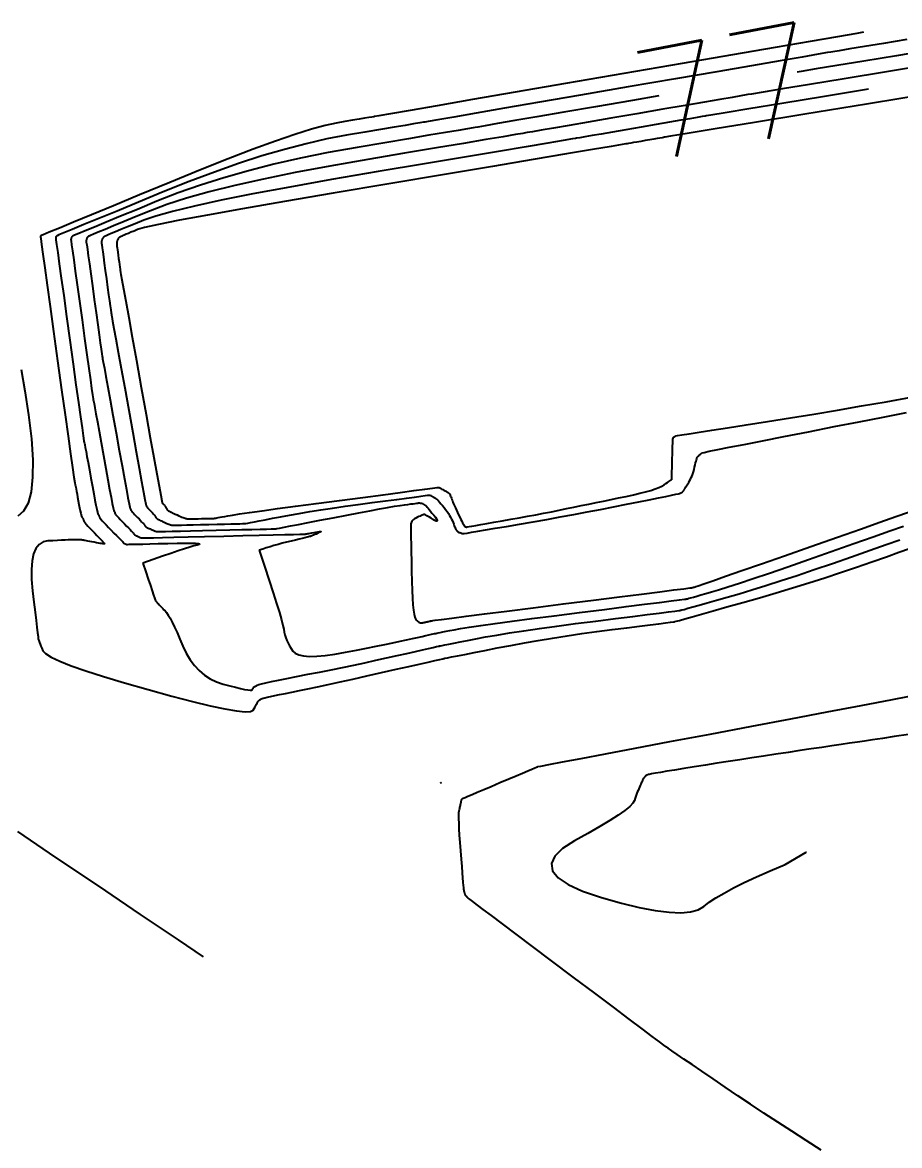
# Model space of a CAD drawing. Header units: metres. Extents: x 729358 to 732680, y 1423022 to 1426117.
# Drawn here: x 730975.3 to 731027.3, y 1425602.3 to 1425668.9 of the extents above; entities that cross this region are included whole.
import ezdxf

# ---------------------------------------------------------------- set-up
doc = ezdxf.new("R2010")
doc.units = ezdxf.units.M
doc.header["$MEASUREMENT"] = 0
for name, color, linetype in [('CONTOUR', 59, 'Continuous'), ('HR36 IE-Exi_Xref$0$CONTOURTEXT', 7, 'Continuous'), ('INDEX-CON', 252, 'Continuous')]:
    doc.layers.add(name, color=color, linetype=linetype)
doc.styles.add('HR36 IE-Exi_Xref$0$5mm', font='simplex', dxfattribs={"height": 5})

# ---------------------------------------------------------------- blocks, each defined once
blk = doc.blocks.new('ct 50 rai')
at = {"layer": 'CONTOUR'}
blk.add_lwpolyline([(-26.834, -130.705), (-26.611, -131.974), (-26.397, -133.406), (-26.23, -134.825), (-26.148, -136.058), (-26.153, -137.102), (-26.245, -137.96), (-26.422, -138.63), (-26.686, -139.113), (-27.035, -139.409)], dxfattribs=at)
at = {"layer": 'CONTOUR', "flags": 128}
for points in [[(-19.622, -142.19), (-19.45, -142.704), (-19.3, -143.15), (-19.172, -143.529), (-19.068, -143.84), (-18.986, -144.083), (-18.926, -144.258), (-18.889, -144.365), (-18.875, -144.405), (-18.87, -144.413), (-18.861, -144.425), (-18.849, -144.44), (-18.833, -144.46), (-18.814, -144.483), (-18.79, -144.511), (-18.764, -144.542), (-18.733, -144.577), (-18.698, -144.616), (-18.657, -144.661), (-18.611, -144.71), (-18.558, -144.764), (-18.5, -144.823), (-18.437, -144.887), (-18.367, -144.955), (-18.292, -145.029), (-18.208, -145.128), (-18.11, -145.273), (-17.999, -145.465), (-17.874, -145.703), (-17.737, -145.986), (-17.586, -146.316), (-17.422, -146.693), (-17.244, -147.115), (-17.046, -147.54), (-16.818, -147.924), (-16.563, -148.266), (-16.278, -148.568), (-15.964, -148.828), (-15.622, -149.047), (-15.251, -149.225), (-14.851, -149.362), (-14.462, -149.469), (-14.122, -149.558), (-13.832, -149.628), (-13.591, -149.68), (-13.4, -149.713), (-13.258, -149.727), (-13.166, -149.724), (-13.124, -149.701), (-13.107, -149.672), (-13.092, -149.645), (-13.079, -149.622), (-13.068, -149.602), (-13.059, -149.586), (-13.051, -149.573), (-13.046, -149.564), (-13.043, -149.558), (-13.04, -149.554), (-13.038, -149.55), (-13.035, -149.546), (-13.032, -149.542), (-13.029, -149.539), (-13.026, -149.536), (-13.022, -149.534), (-13.019, -149.531), (-13.015, -149.529), (-13.012, -149.527), (-13.01, -149.526), (-13.008, -149.525), (-13.006, -149.524), (-13.005, -149.523), (-13.004, -149.522), (-13.004, -149.522), (-13.001, -149.521), (-12.993, -149.516), (-12.979, -149.509), (-12.96, -149.499), (-12.935, -149.485), (-12.905, -149.469), (-12.869, -149.45), (-12.829, -149.428), (-12.744, -149.397), (-12.576, -149.352), (-12.326, -149.293), (-11.994, -149.22), (-11.578, -149.133), (-11.081, -149.032), (-10.501, -148.916), (-9.838, -148.786), (-9.139, -148.649), (-8.451, -148.512), (-7.773, -148.374), (-7.106, -148.235), (-6.449, -148.096), (-5.803, -147.956), (-5.167, -147.816), (-4.542, -147.676), (-3.96, -147.544), (-3.455, -147.429), (-3.027, -147.332), (-2.675, -147.253), (-2.4, -147.19), (-2.201, -147.146), (-2.079, -147.118), (-2.034, -147.108), (-2.027, -147.107), (-2.021, -147.106), (-2.017, -147.105), (-2.012, -147.105), (-2.009, -147.104), (-2.007, -147.104), (-2.005, -147.104), (-2.004, -147.103), (-1.97, -147.097), (-1.87, -147.077), (-1.703, -147.044), (-1.47, -146.998), (-1.17, -146.938), (-0.804, -146.865), (-0.371, -146.78), (0.129, -146.681), (0.706, -146.572), (1.373, -146.457), (2.13, -146.335), (2.976, -146.206), (3.911, -146.071), (4.936, -145.93), (6.05, -145.781), (7.254, -145.627), (8.424, -145.479), (9.439, -145.35), (10.297, -145.242), (11, -145.153), (11.548, -145.083), (11.939, -145.034), (12.174, -145.004), (12.254, -144.993), (12.256, -144.993), (12.259, -144.992), (12.263, -144.991), (12.268, -144.99), (12.273, -144.989), (12.28, -144.987), (12.287, -144.986), (12.295, -144.984), (12.345, -144.97), (12.479, -144.933), (12.696, -144.872), (12.997, -144.787), (13.38, -144.679), (13.848, -144.548), (14.398, -144.392), (15.033, -144.214), (15.739, -144.01), (16.508, -143.778), (17.338, -143.519), (18.23, -143.232), (19.184, -142.918), (20.2, -142.576), (21.277, -142.207), (22.417, -141.81), (23.514, -141.425), (24.466, -141.091), (25.272, -140.809)], [(25.686, -111.147), (24.31, -111.373), (23.184, -111.559), (22.308, -111.703), (21.682, -111.806), (21.307, -111.868), (21.182, -111.888), (20.994, -111.921), (20.43, -112.018), (19.491, -112.179), (18.177, -112.405), (16.487, -112.696), (14.421, -113.052), (11.98, -113.472), (9.164, -113.956), (6.347, -114.441), (3.904, -114.862), (1.836, -115.218), (0.142, -115.51), (-1.178, -115.737), (-2.123, -115.901), (-2.694, -116), (-2.89, -116.034), (-2.971, -116.049), (-3.194, -116.087), (-3.56, -116.15), (-4.069, -116.236), (-4.721, -116.346), (-5.516, -116.48), (-6.453, -116.637), (-7.534, -116.819), (-8.711, -117.041), (-9.941, -117.319), (-11.222, -117.654), (-12.555, -118.046), (-13.94, -118.494), (-15.376, -118.999), (-16.864, -119.561), (-18.405, -120.179), (-19.873, -120.785), (-21.147, -121.311), (-22.226, -121.756), (-23.11, -122.121), (-23.8, -122.406), (-24.295, -122.61), (-24.595, -122.734), (-24.7, -122.778), (-24.708, -122.782), (-24.715, -122.786), (-24.722, -122.791), (-24.729, -122.796), (-24.736, -122.801), (-24.742, -122.807), (-24.748, -122.813), (-24.753, -122.82), (-24.758, -122.827), (-24.762, -122.834), (-24.766, -122.842), (-24.77, -122.849), (-24.773, -122.857), (-24.776, -122.865), (-24.778, -122.873), (-24.779, -122.882), (-24.78, -122.89), (-24.781, -122.897), (-24.782, -122.903), (-24.783, -122.909), (-24.783, -122.913), (-24.783, -122.917), (-24.784, -122.919), (-24.783, -122.921), (-24.77, -123.017), (-24.731, -123.301), (-24.666, -123.775), (-24.574, -124.437), (-24.457, -125.289), (-24.313, -126.329), (-24.144, -127.558), (-23.948, -128.976), (-23.752, -130.394), (-23.582, -131.623), (-23.437, -132.663), (-23.318, -133.515), (-23.224, -134.178), (-23.156, -134.653), (-23.113, -134.939), (-23.096, -135.036), (-23.086, -135.071), (-23.065, -135.172), (-23.032, -135.339), (-22.988, -135.572), (-22.933, -135.87), (-22.866, -136.234), (-22.788, -136.664), (-22.699, -137.16), (-22.609, -137.656), (-22.53, -138.087), (-22.46, -138.453), (-22.401, -138.755), (-22.352, -138.993), (-22.314, -139.165), (-22.285, -139.273), (-22.267, -139.316), (-22.254, -139.327), (-22.243, -139.34), (-22.233, -139.354), (-22.225, -139.369), (-22.218, -139.386), (-22.212, -139.403), (-22.208, -139.422), (-22.205, -139.443), (-22.192, -139.473), (-22.157, -139.524), (-22.101, -139.594), (-22.023, -139.683), (-21.923, -139.793), (-21.802, -139.922), (-21.659, -140.071), (-21.495, -140.239), (-21.33, -140.406), (-21.187, -140.552), (-21.066, -140.676), (-20.967, -140.778), (-20.889, -140.859), (-20.833, -140.917), (-20.798, -140.954), (-20.785, -140.969), (-20.783, -140.973), (-20.781, -140.977), (-20.779, -140.981), (-20.776, -140.985), (-20.773, -140.988), (-20.77, -140.991), (-20.767, -140.994), (-20.764, -140.997), (-20.759, -141), (-20.753, -141.004), (-20.744, -141.008), (-20.734, -141.014), (-20.722, -141.02), (-20.708, -141.026), (-20.691, -141.034), (-20.673, -141.042), (-20.655, -141.05), (-20.639, -141.057), (-20.624, -141.063), (-20.611, -141.068), (-20.6, -141.072), (-20.591, -141.076), (-20.584, -141.078), (-20.578, -141.079), (-20.536, -141.079), (-20.419, -141.077), (-20.226, -141.073), (-19.959, -141.067), (-19.617, -141.059), (-19.201, -141.049), (-18.709, -141.037), (-18.142, -141.023), (-17.586, -141.012), (-17.126, -141.007), (-16.762, -141.009), (-16.495, -141.018), (-16.324, -141.034), (-16.249, -141.057), (-16.271, -141.086), (-16.389, -141.123), (-16.584, -141.174), (-16.839, -141.249), (-17.154, -141.347), (-17.529, -141.469), (-17.963, -141.614), (-18.456, -141.783), (-19.009, -141.975), (-19.622, -142.19)], [(27.462, -112.568), (24.49, -113.057), (21.975, -113.471), (19.917, -113.81), (18.317, -114.073), (17.173, -114.262), (16.487, -114.374), (16.259, -114.412), (16.156, -114.43), (15.847, -114.483), (15.332, -114.572), (14.612, -114.695), (13.686, -114.855), (12.554, -115.05), (11.217, -115.28), (9.673, -115.545), (8.13, -115.811), (6.791, -116.041), (5.658, -116.236), (4.73, -116.396), (4.007, -116.521), (3.489, -116.611), (3.176, -116.665), (3.069, -116.684), (2.918, -116.71), (2.477, -116.784), (1.745, -116.908), (0.722, -117.08), (-0.592, -117.301), (-2.197, -117.571), (-4.093, -117.89), (-6.28, -118.257), (-8.522, -118.648), (-10.583, -119.035), (-12.465, -119.419), (-14.167, -119.801), (-15.688, -120.179), (-17.029, -120.554), (-18.19, -120.926), (-19.171, -121.296), (-20.007, -121.641), (-20.734, -121.941), (-21.352, -122.196), (-21.86, -122.406), (-22.259, -122.571), (-22.549, -122.691), (-22.73, -122.766), (-22.801, -122.796), (-22.817, -122.804), (-22.833, -122.813), (-22.848, -122.822), (-22.862, -122.833), (-22.876, -122.845), (-22.889, -122.857), (-22.901, -122.87), (-22.912, -122.884), (-22.923, -122.899), (-22.932, -122.914), (-22.941, -122.93), (-22.948, -122.946), (-22.955, -122.962), (-22.96, -122.979), (-22.964, -122.997), (-22.968, -123.015), (-22.97, -123.032), (-22.972, -123.047), (-22.974, -123.06), (-22.975, -123.071), (-22.976, -123.081), (-22.977, -123.088), (-22.977, -123.094), (-22.977, -123.098), (-22.969, -123.154), (-22.946, -123.317), (-22.909, -123.588), (-22.857, -123.966), (-22.79, -124.452), (-22.708, -125.044), (-22.612, -125.744), (-22.5, -126.551), (-22.389, -127.358), (-22.292, -128.057), (-22.21, -128.649), (-22.142, -129.134), (-22.088, -129.511), (-22.05, -129.781), (-22.025, -129.944), (-22.015, -129.999), (-22.001, -130.07), (-21.961, -130.281), (-21.897, -130.631), (-21.808, -131.12), (-21.694, -131.748), (-21.555, -132.516), (-21.392, -133.423), (-21.204, -134.469), (-21.016, -135.516), (-20.852, -136.424), (-20.712, -137.193), (-20.596, -137.823), (-20.504, -138.315), (-20.436, -138.668), (-20.392, -138.882), (-20.373, -138.958), (-20.366, -138.964), (-20.359, -138.971), (-20.354, -138.979), (-20.349, -138.988), (-20.345, -138.997), (-20.342, -139.007), (-20.339, -139.018), (-20.338, -139.029), (-20.33, -139.047), (-20.311, -139.075), (-20.279, -139.115), (-20.235, -139.165), (-20.179, -139.227), (-20.11, -139.3), (-20.029, -139.384), (-19.936, -139.48), (-19.843, -139.575), (-19.761, -139.66), (-19.691, -139.734), (-19.632, -139.797), (-19.585, -139.849), (-19.549, -139.891), (-19.525, -139.922), (-19.513, -139.942), (-19.506, -139.956), (-19.498, -139.969), (-19.489, -139.982), (-19.481, -139.994), (-19.471, -140.006), (-19.461, -140.017), (-19.45, -140.027), (-19.438, -140.036), (-19.423, -140.047), (-19.401, -140.06), (-19.372, -140.075), (-19.337, -140.093), (-19.295, -140.113), (-19.247, -140.136), (-19.192, -140.161), (-19.13, -140.189), (-19.068, -140.217), (-19.012, -140.241), (-18.962, -140.262), (-18.918, -140.28), (-18.881, -140.294), (-18.849, -140.305), (-18.824, -140.313), (-18.805, -140.317), (-18.735, -140.318), (-18.559, -140.317), (-18.276, -140.312), (-17.887, -140.304), (-17.391, -140.294), (-16.789, -140.28), (-16.08, -140.263), (-15.264, -140.243), (-14.449, -140.223), (-13.743, -140.206), (-13.145, -140.191), (-12.656, -140.179), (-12.275, -140.17), (-12.003, -140.163), (-11.84, -140.159), (-11.784, -140.157), (-11.783, -140.157), (-11.78, -140.157), (-11.776, -140.157), (-11.771, -140.156), (-11.765, -140.155), (-11.758, -140.155), (-11.749, -140.154), (-11.74, -140.153), (-11.678, -140.141), (-11.511, -140.11), (-11.241, -140.059), (-10.866, -139.987), (-10.388, -139.895), (-9.805, -139.783), (-9.119, -139.65), (-8.328, -139.498), (-7.525, -139.343), (-6.8, -139.206), (-6.154, -139.085), (-5.586, -138.981), (-5.098, -138.895), (-4.688, -138.824), (-4.356, -138.771), (-4.104, -138.735), (-3.904, -138.709), (-3.73, -138.686), (-3.583, -138.667), (-3.462, -138.651), (-3.368, -138.638), (-3.301, -138.629), (-3.26, -138.624), (-3.245, -138.622), (-3.242, -138.622), (-3.236, -138.622), (-3.228, -138.622), (-3.216, -138.623), (-3.201, -138.624), (-3.184, -138.626), (-3.164, -138.627), (-3.14, -138.629), (-3.116, -138.632), (-3.091, -138.637), (-3.068, -138.644), (-3.044, -138.652), (-3.021, -138.662), (-2.998, -138.673), (-2.976, -138.687), (-2.954, -138.702), (-2.933, -138.717), (-2.914, -138.731), (-2.897, -138.743), (-2.881, -138.754), (-2.867, -138.763), (-2.855, -138.771), (-2.845, -138.777), (-2.836, -138.782), (-2.822, -138.795), (-2.795, -138.824), (-2.756, -138.87), (-2.703, -138.933), (-2.638, -139.012), (-2.56, -139.108), (-2.469, -139.22), (-2.365, -139.35), (-2.269, -139.474), (-2.202, -139.572), (-2.164, -139.643), (-2.154, -139.688), (-2.173, -139.706), (-2.22, -139.698), (-2.296, -139.664), (-2.401, -139.602), (-2.514, -139.533), (-2.613, -139.472), (-2.698, -139.421), (-2.77, -139.379), (-2.828, -139.347), (-2.872, -139.324), (-2.903, -139.31), (-2.921, -139.306), (-2.937, -139.309), (-2.963, -139.317), (-2.999, -139.33), (-3.046, -139.349), (-3.103, -139.372), (-3.171, -139.401), (-3.249, -139.436), (-3.337, -139.475), (-3.425, -139.518), (-3.501, -139.563), (-3.566, -139.609), (-3.62, -139.657), (-3.662, -139.706), (-3.693, -139.757), (-3.712, -139.81), (-3.72, -139.864), (-3.722, -139.956), (-3.721, -140.122), (-3.719, -140.361), (-3.716, -140.674), (-3.71, -141.061), (-3.703, -141.522), (-3.694, -142.056), (-3.684, -142.664), (-3.67, -143.272), (-3.652, -143.809), (-3.629, -144.272), (-3.602, -144.664), (-3.571, -144.983), (-3.535, -145.229), (-3.494, -145.403), (-3.449, -145.505), (-3.402, -145.566), (-3.353, -145.617), (-3.303, -145.659), (-3.253, -145.691), (-3.201, -145.714), (-3.148, -145.727), (-3.094, -145.731), (-3.04, -145.725), (-2.986, -145.714), (-2.936, -145.704), (-2.89, -145.695), (-2.847, -145.686), (-2.808, -145.678), (-2.772, -145.671), (-2.74, -145.664), (-2.712, -145.657), (-2.686, -145.652), (-2.662, -145.646), (-2.641, -145.642), (-2.621, -145.637), (-2.603, -145.634), (-2.587, -145.631), (-2.573, -145.628), (-2.561, -145.626), (-2.55, -145.624), (-2.541, -145.623), (-2.534, -145.621), (-2.527, -145.62), (-2.523, -145.62), (-2.519, -145.619), (-2.517, -145.619), (-2.516, -145.619), (-2.515, -145.618), (-2.51, -145.617), (-2.502, -145.616), (-2.492, -145.614), (-2.478, -145.611), (-2.461, -145.608), (-2.441, -145.604), (-2.419, -145.599), (-2.276, -145.58), (-1.899, -145.53), (-1.286, -145.452), (-0.437, -145.343), (0.647, -145.205), (1.967, -145.038), (3.522, -144.841), (5.312, -144.614), (7.101, -144.388), (8.652, -144.192), (9.964, -144.026), (11.037, -143.89), (11.872, -143.784), (12.469, -143.709), (12.826, -143.664), (12.946, -143.648), (12.947, -143.648), (12.949, -143.648), (12.953, -143.647), (12.959, -143.645), (12.967, -143.644), (12.976, -143.641), (12.986, -143.639), (12.999, -143.636), (13.013, -143.633), (13.029, -143.628), (13.048, -143.623), (13.069, -143.618), (13.092, -143.612), (13.118, -143.605), (13.146, -143.597), (13.176, -143.588), (13.31, -143.543), (13.649, -143.426), (14.195, -143.236), (14.946, -142.974), (15.903, -142.639), (17.065, -142.232), (18.433, -141.753), (20.007, -141.201), (21.58, -140.649), (22.943, -140.171), (24.099, -139.766), (25.045, -139.434), (25.783, -139.176)], [(27.61, -114.257), (23.293, -114.967), (19.639, -115.569), (16.65, -116.061), (14.325, -116.444), (12.664, -116.717), (11.668, -116.881), (11.336, -116.936), (11.317, -116.939), (11.263, -116.948), (11.173, -116.964), (11.047, -116.986), (10.885, -117.013), (10.687, -117.048), (10.453, -117.088), (10.183, -117.134), (9.913, -117.181), (9.679, -117.221), (9.48, -117.255), (9.318, -117.283), (9.192, -117.305), (9.101, -117.321), (9.046, -117.33), (9.028, -117.333), (8.807, -117.371), (8.148, -117.481), (7.05, -117.666), (5.513, -117.924), (3.536, -118.257), (1.121, -118.662), (-1.733, -119.142), (-5.025, -119.696), (-8.332, -120.254), (-11.226, -120.751), (-13.708, -121.184), (-15.778, -121.555), (-17.436, -121.864), (-18.682, -122.109), (-19.516, -122.292), (-19.937, -122.412), (-20.141, -122.497), (-20.321, -122.571), (-20.477, -122.636), (-20.61, -122.691), (-20.718, -122.736), (-20.803, -122.772), (-20.864, -122.798), (-20.902, -122.814), (-20.927, -122.826), (-20.951, -122.84), (-20.974, -122.854), (-20.995, -122.87), (-21.016, -122.888), (-21.036, -122.907), (-21.054, -122.927), (-21.072, -122.948), (-21.088, -122.971), (-21.102, -122.994), (-21.115, -123.018), (-21.127, -123.043), (-21.136, -123.068), (-21.144, -123.094), (-21.151, -123.12), (-21.156, -123.147), (-21.16, -123.173), (-21.163, -123.197), (-21.166, -123.217), (-21.168, -123.234), (-21.169, -123.248), (-21.17, -123.26), (-21.17, -123.268), (-21.17, -123.274), (-21.168, -123.291), (-21.162, -123.333), (-21.152, -123.402), (-21.14, -123.495), (-21.123, -123.614), (-21.103, -123.759), (-21.08, -123.93), (-21.053, -124.126), (-21.026, -124.322), (-21.002, -124.491), (-20.982, -124.635), (-20.966, -124.753), (-20.953, -124.844), (-20.943, -124.91), (-20.937, -124.949), (-20.935, -124.963), (-20.915, -125.069), (-20.857, -125.389), (-20.761, -125.922), (-20.627, -126.667), (-20.455, -127.626), (-20.245, -128.797), (-19.996, -130.182), (-19.709, -131.779), (-19.422, -133.376), (-19.174, -134.761), (-18.963, -135.932), (-18.79, -136.891), (-18.655, -137.638), (-18.559, -138.171), (-18.5, -138.491), (-18.479, -138.599), (-18.477, -138.601), (-18.476, -138.602), (-18.475, -138.604), (-18.474, -138.606), (-18.473, -138.608), (-18.472, -138.611), (-18.471, -138.613), (-18.471, -138.616), (-18.469, -138.62), (-18.465, -138.627), (-18.457, -138.636), (-18.447, -138.648), (-18.434, -138.662), (-18.418, -138.679), (-18.399, -138.698), (-18.378, -138.721), (-18.355, -138.744), (-18.335, -138.768), (-18.315, -138.792), (-18.297, -138.816), (-18.281, -138.84), (-18.266, -138.864), (-18.252, -138.889), (-18.24, -138.914), (-18.228, -138.938), (-18.215, -138.961), (-18.2, -138.983), (-18.185, -139.004), (-18.169, -139.024), (-18.151, -139.042), (-18.132, -139.06), (-18.113, -139.076), (-18.087, -139.093), (-18.049, -139.115), (-18.001, -139.142), (-17.941, -139.172), (-17.869, -139.207), (-17.786, -139.246), (-17.692, -139.289), (-17.587, -139.337), (-17.481, -139.384), (-17.385, -139.425), (-17.3, -139.461), (-17.226, -139.491), (-17.161, -139.515), (-17.108, -139.534), (-17.064, -139.547), (-17.031, -139.555), (-16.993, -139.559), (-16.934, -139.562), (-16.855, -139.564), (-16.754, -139.565), (-16.633, -139.564), (-16.491, -139.562), (-16.328, -139.559), (-16.145, -139.555), (-15.963, -139.551), (-15.805, -139.547), (-15.67, -139.543), (-15.56, -139.541), (-15.474, -139.538), (-15.411, -139.537), (-15.373, -139.536), (-15.358, -139.535), (-15.355, -139.535), (-15.353, -139.534), (-15.35, -139.534), (-15.348, -139.534), (-15.345, -139.534), (-15.343, -139.533), (-15.34, -139.533), (-15.338, -139.533), (-15.324, -139.53), (-15.287, -139.523), (-15.227, -139.512), (-15.143, -139.496), (-15.037, -139.475), (-14.907, -139.45), (-14.753, -139.421), (-14.577, -139.387), (-14.309, -139.341), (-13.881, -139.275), (-13.292, -139.19), (-12.543, -139.085), (-11.634, -138.961), (-10.565, -138.817), (-9.335, -138.654), (-7.946, -138.471), (-6.568, -138.291), (-5.373, -138.134), (-4.363, -138.002), (-3.536, -137.893), (-2.893, -137.809), (-2.433, -137.749), (-2.158, -137.713), (-2.066, -137.701), (-2.065, -137.7), (-2.065, -137.701), (-2.064, -137.701), (-2.063, -137.701), (-2.062, -137.701), (-2.06, -137.701), (-2.058, -137.701), (-2.056, -137.701), (-2.053, -137.702), (-2.051, -137.702), (-2.049, -137.703), (-2.047, -137.703), (-2.044, -137.704), (-2.042, -137.705), (-2.04, -137.707), (-2.038, -137.708), (-2.032, -137.712), (-2.018, -137.72), (-1.995, -137.733), (-1.964, -137.75), (-1.925, -137.772), (-1.878, -137.798), (-1.822, -137.829), (-1.758, -137.864), (-1.694, -137.9), (-1.636, -137.933), (-1.586, -137.963), (-1.543, -137.99), (-1.507, -138.014), (-1.478, -138.035), (-1.456, -138.053), (-1.442, -138.069), (-1.43, -138.086), (-1.416, -138.112), (-1.4, -138.144), (-1.382, -138.184), (-1.362, -138.232), (-1.341, -138.287), (-1.317, -138.35), (-1.292, -138.42), (-1.262, -138.498), (-1.227, -138.587), (-1.185, -138.686), (-1.138, -138.795), (-1.084, -138.914), (-1.024, -139.042), (-0.958, -139.181), (-0.887, -139.33), (-0.816, -139.474), (-0.754, -139.601), (-0.7, -139.71), (-0.654, -139.8), (-0.617, -139.872), (-0.589, -139.927), (-0.569, -139.963), (-0.557, -139.981), (-0.55, -139.989), (-0.544, -139.997), (-0.539, -140.003), (-0.535, -140.008), (-0.532, -140.012), (-0.53, -140.015), (-0.528, -140.017), (-0.528, -140.017), (-0.527, -140.018), (-0.525, -140.019), (-0.522, -140.02), (-0.518, -140.022), (-0.513, -140.024), (-0.506, -140.027), (-0.498, -140.031), (-0.49, -140.035), (-0.48, -140.039), (-0.471, -140.042), (-0.462, -140.045), (-0.452, -140.048), (-0.443, -140.05), (-0.434, -140.051), (-0.425, -140.052), (-0.415, -140.052), (-0.374, -140.046), (-0.27, -140.029), (-0.102, -140), (0.13, -139.96), (0.425, -139.909), (0.784, -139.846), (1.206, -139.772), (1.692, -139.686), (2.204, -139.595), (2.707, -139.504), (3.199, -139.413), (3.681, -139.322), (4.154, -139.232), (4.616, -139.141), (5.068, -139.051), (5.51, -138.962), (5.947, -138.872), (6.386, -138.781), (6.827, -138.691), (7.268, -138.6), (7.711, -138.509), (8.155, -138.418), (8.6, -138.326), (9.047, -138.234), (9.474, -138.142), (9.858, -138.052), (10.202, -137.964), (10.504, -137.877), (10.764, -137.792), (10.982, -137.708), (11.159, -137.625), (11.294, -137.545), (11.402, -137.47), (11.495, -137.404), (11.573, -137.349), (11.638, -137.304), (11.688, -137.269), (11.724, -137.244), (11.745, -137.229), (11.753, -137.224), (11.753, -137.205), (11.755, -137.148), (11.757, -137.053), (11.76, -136.92), (11.764, -136.749), (11.768, -136.54), (11.774, -136.293), (11.78, -136.008), (11.787, -135.723), (11.794, -135.474), (11.801, -135.262), (11.808, -135.087), (11.816, -134.949), (11.823, -134.848), (11.831, -134.784), (11.839, -134.756), (11.846, -134.747), (11.853, -134.74), (11.858, -134.734), (11.863, -134.728), (11.866, -134.724), (11.869, -134.722), (11.87, -134.72), (11.871, -134.719), (11.872, -134.719), (11.874, -134.717), (11.878, -134.715), (11.883, -134.711), (11.89, -134.707), (11.898, -134.702), (11.908, -134.696), (11.919, -134.689), (11.93, -134.682), (11.942, -134.675), (11.952, -134.669), (11.962, -134.664), (11.972, -134.659), (11.981, -134.655), (11.989, -134.652), (11.997, -134.649), (12.089, -134.633), (12.348, -134.592), (12.775, -134.524), (13.369, -134.431), (14.132, -134.311), (15.062, -134.166), (16.16, -133.994), (17.425, -133.797), (18.787, -133.582), (20.171, -133.356), (21.58, -133.12), (23.012, -132.874), (24.467, -132.618), (25.947, -132.352)]]:
    blk.add_lwpolyline(points, dxfattribs=at)
at = {"layer": 'INDEX-CON'}
for points in [[(-16.012, -165.537), (-17.505, -164.534), (-19.749, -163.023), (-22.256, -161.335), (-24.769, -159.641), (-27.033, -158.114)], [(20.617, -176.999), (19.732, -176.435), (18.871, -175.882), (18.034, -175.339), (17.219, -174.807), (16.429, -174.285), (15.662, -173.774), (14.918, -173.273), (14.198, -172.783), (13.534, -172.328), (12.958, -171.934), (12.471, -171.6), (12.072, -171.327), (11.761, -171.115), (11.539, -170.963), (11.406, -170.871), (11.361, -170.84), (11.275, -170.776), (11.018, -170.583), (10.591, -170.262), (9.994, -169.813), (9.226, -169.236), (8.288, -168.531), (7.179, -167.698), (5.9, -166.736), (4.615, -165.77), (3.488, -164.923), (2.519, -164.195), (1.708, -163.585), (1.055, -163.094), (0.561, -162.723), (0.224, -162.469), (0.046, -162.335), (-0.048, -162.264), (-0.132, -162.2), (-0.205, -162.143), (-0.267, -162.094), (-0.319, -162.052), (-0.36, -162.018), (-0.391, -161.991), (-0.411, -161.971), (-0.425, -161.956), (-0.437, -161.942), (-0.447, -161.93), (-0.456, -161.92), (-0.464, -161.912), (-0.469, -161.906), (-0.473, -161.901), (-0.475, -161.898), (-0.477, -161.894), (-0.48, -161.887), (-0.483, -161.876), (-0.488, -161.863), (-0.494, -161.846), (-0.501, -161.826), (-0.509, -161.803), (-0.518, -161.776), (-0.527, -161.748), (-0.535, -161.717), (-0.543, -161.686), (-0.551, -161.652), (-0.558, -161.618), (-0.565, -161.582), (-0.571, -161.544), (-0.577, -161.505), (-0.585, -161.435), (-0.597, -161.305), (-0.614, -161.114), (-0.634, -160.864), (-0.66, -160.552), (-0.689, -160.181), (-0.723, -159.749), (-0.762, -159.257), (-0.798, -158.763), (-0.828, -158.325), (-0.851, -157.943), (-0.867, -157.617), (-0.875, -157.348), (-0.876, -157.134), (-0.87, -156.977), (-0.858, -156.876), (-0.841, -156.805), (-0.826, -156.738), (-0.812, -156.675), (-0.799, -156.616), (-0.786, -156.562), (-0.775, -156.511), (-0.765, -156.465), (-0.755, -156.422), (-0.746, -156.384), (-0.738, -156.349), (-0.731, -156.318), (-0.725, -156.291), (-0.72, -156.269), (-0.716, -156.25), (-0.713, -156.235), (-0.71, -156.223), (-0.708, -156.214), (-0.705, -156.206), (-0.701, -156.198), (-0.698, -156.191), (-0.693, -156.184), (-0.688, -156.178), (-0.683, -156.173), (-0.677, -156.168), (-0.671, -156.163), (-0.665, -156.159), (-0.661, -156.156), (-0.657, -156.153), (-0.653, -156.151), (-0.651, -156.149), (-0.649, -156.148), (-0.647, -156.147), (-0.612, -156.132), (-0.507, -156.088), (-0.334, -156.014), (-0.092, -155.912), (0.218, -155.78), (0.597, -155.62), (1.045, -155.43), (1.562, -155.211), (2.079, -154.992), (2.527, -154.802), (2.907, -154.641), (3.217, -154.509), (3.46, -154.407), (3.633, -154.334), (3.738, -154.289), (3.774, -154.274), (3.776, -154.274), (3.779, -154.273), (3.784, -154.271), (3.789, -154.27), (3.794, -154.268), (3.801, -154.266), (3.809, -154.264), (3.818, -154.261), (3.985, -154.228), (4.469, -154.136), (5.271, -153.984), (6.388, -153.772), (7.823, -153.5), (9.574, -153.169), (11.643, -152.777), (14.027, -152.326), (16.495, -151.859), (18.811, -151.421), (20.976, -151.012), (22.99, -150.63), (24.852, -150.278), (26.563, -149.953)], [(-12.715, -141.428), (-12.4, -142.372), (-12.123, -143.214), (-11.885, -143.953), (-11.684, -144.589), (-11.522, -145.123), (-11.398, -145.554), (-11.312, -145.882), (-11.264, -146.108), (-11.231, -146.281), (-11.187, -146.451), (-11.134, -146.618), (-11.071, -146.781), (-10.998, -146.942), (-10.915, -147.1), (-10.822, -147.254), (-10.72, -147.405), (-10.577, -147.537), (-10.364, -147.635), (-10.08, -147.697), (-9.726, -147.724), (-9.301, -147.716), (-8.806, -147.673), (-8.241, -147.595), (-7.605, -147.482), (-6.955, -147.355), (-6.349, -147.235), (-5.787, -147.123), (-5.268, -147.017), (-4.792, -146.919), (-4.36, -146.828), (-3.972, -146.744), (-3.627, -146.667), (-3.323, -146.598), (-3.059, -146.538), (-2.834, -146.487), (-2.648, -146.445), (-2.501, -146.412), (-2.394, -146.388), (-2.326, -146.373), (-2.297, -146.367), (-2.289, -146.366), (-2.281, -146.364), (-2.275, -146.363), (-2.27, -146.363), (-2.266, -146.362), (-2.263, -146.361), (-2.261, -146.361), (-2.26, -146.361), (-2.243, -146.357), (-2.19, -146.347), (-2.103, -146.33), (-1.981, -146.306), (-1.824, -146.275), (-1.633, -146.237), (-1.406, -146.192), (-1.145, -146.14), (-0.785, -146.076), (-0.263, -145.993), (0.422, -145.893), (1.269, -145.775), (2.279, -145.638), (3.451, -145.484), (4.786, -145.311), (6.283, -145.12), (7.763, -144.933), (9.045, -144.771), (10.131, -144.634), (11.019, -144.521), (11.71, -144.434), (12.204, -144.371), (12.5, -144.334), (12.6, -144.321), (12.601, -144.321), (12.604, -144.32), (12.608, -144.319), (12.613, -144.318), (12.62, -144.316), (12.628, -144.314), (12.637, -144.312), (12.647, -144.31), (12.679, -144.301), (12.754, -144.28), (12.872, -144.248), (13.033, -144.203), (13.236, -144.145), (13.483, -144.076), (13.772, -143.995), (14.104, -143.901), (14.525, -143.776), (15.079, -143.602), (15.766, -143.377), (16.588, -143.103), (17.543, -142.778), (18.633, -142.404), (19.855, -141.98), (21.212, -141.505), (22.547, -141.037), (23.705, -140.631), (24.685, -140.287), (25.489, -140.006)], [(27.387, -111.723), (25.088, -112.102), (23.142, -112.422), (21.55, -112.684), (20.312, -112.888), (19.428, -113.034), (19.193, -113.072)], [(23.128, -110.715), (22.722, -110.785), (21.571, -110.983), (19.96, -111.26), (17.888, -111.617), (15.355, -112.053), (12.362, -112.568), (8.909, -113.162), (5.455, -113.756), (2.46, -114.272), (-0.076, -114.708), (-2.153, -115.066), (-3.77, -115.345), (-4.929, -115.546), (-5.629, -115.667), (-5.87, -115.71), (-5.915, -115.719), (-6.03, -115.739), (-6.213, -115.77), (-6.465, -115.814), (-6.786, -115.868), (-7.175, -115.934), (-7.634, -116.011), (-8.161, -116.1), (-8.806, -116.237), (-9.62, -116.461), (-10.6, -116.772), (-11.749, -117.169), (-13.066, -117.652), (-14.55, -118.222), (-16.202, -118.878), (-18.021, -119.62), (-19.806, -120.357), (-21.353, -120.995), (-22.663, -121.536), (-23.736, -121.979), (-24.57, -122.323), (-25.168, -122.57), (-25.527, -122.719), (-25.65, -122.769), (-25.653, -122.771), (-25.656, -122.773), (-25.66, -122.775), (-25.663, -122.777), (-25.666, -122.779), (-25.668, -122.782), (-25.671, -122.785), (-25.673, -122.788), (-25.675, -122.791), (-25.677, -122.794), (-25.679, -122.797), (-25.681, -122.801), (-25.682, -122.804), (-25.683, -122.808), (-25.684, -122.812), (-25.685, -122.815), (-25.685, -122.819), (-25.686, -122.822), (-25.686, -122.825), (-25.687, -122.827), (-25.687, -122.829), (-25.687, -122.831), (-25.687, -122.832), (-25.687, -122.833), (-25.671, -122.948), (-25.623, -123.293), (-25.544, -123.868), (-25.433, -124.673), (-25.29, -125.707), (-25.116, -126.971), (-24.91, -128.465), (-24.672, -130.188), (-24.434, -131.912), (-24.227, -133.406), (-24.051, -134.671), (-23.906, -135.706), (-23.792, -136.512), (-23.709, -137.089), (-23.657, -137.436), (-23.636, -137.554), (-23.629, -137.572), (-23.616, -137.618), (-23.6, -137.694), (-23.578, -137.798), (-23.552, -137.931), (-23.521, -138.094), (-23.486, -138.285), (-23.446, -138.505), (-23.406, -138.725), (-23.369, -138.918), (-23.335, -139.084), (-23.304, -139.221), (-23.276, -139.331), (-23.252, -139.414), (-23.231, -139.468), (-23.213, -139.495), (-23.198, -139.509), (-23.184, -139.525), (-23.173, -139.542), (-23.162, -139.56), (-23.154, -139.58), (-23.147, -139.602), (-23.142, -139.625), (-23.138, -139.649), (-23.126, -139.683), (-23.093, -139.734), (-23.042, -139.803), (-22.97, -139.888), (-22.879, -139.991), (-22.768, -140.11), (-22.638, -140.247), (-22.487, -140.401), (-22.338, -140.554), (-22.21, -140.686), (-22.103, -140.799), (-22.018, -140.891), (-21.954, -140.963), (-21.912, -141.015), (-21.89, -141.047), (-21.89, -141.058), (-21.909, -141.058), (-21.945, -141.054), (-21.998, -141.047), (-22.067, -141.036), (-22.153, -141.021), (-22.256, -141.003), (-22.375, -140.981), (-22.512, -140.955), (-22.648, -140.93), (-22.769, -140.907), (-22.873, -140.887), (-22.962, -140.871), (-23.035, -140.857), (-23.092, -140.846), (-23.133, -140.838), (-23.158, -140.834), (-23.174, -140.831), (-23.189, -140.828), (-23.203, -140.825), (-23.215, -140.823), (-23.225, -140.821), (-23.235, -140.819), (-23.243, -140.818), (-23.249, -140.816), (-23.26, -140.815), (-23.282, -140.814), (-23.315, -140.813), (-23.359, -140.812), (-23.413, -140.812), (-23.478, -140.811), (-23.554, -140.81), (-23.641, -140.809), (-23.747, -140.81), (-23.88, -140.812), (-24.04, -140.817), (-24.228, -140.825), (-24.443, -140.834), (-24.685, -140.846), (-24.955, -140.861), (-25.252, -140.877), (-25.538, -140.939), (-25.775, -141.089), (-25.962, -141.326), (-26.1, -141.651), (-26.188, -142.065), (-26.226, -142.566), (-26.215, -143.155), (-26.155, -143.832), (-26.075, -144.508), (-26.006, -145.094), (-25.947, -145.592), (-25.899, -145.999), (-25.861, -146.318), (-25.834, -146.546), (-25.818, -146.686), (-25.812, -146.736), (-25.807, -146.75), (-25.794, -146.784), (-25.773, -146.837), (-25.745, -146.908), (-25.708, -146.999), (-25.663, -147.108), (-25.61, -147.237), (-25.549, -147.385), (-25.395, -147.558), (-25.062, -147.765), (-24.55, -148.004), (-23.859, -148.276), (-22.99, -148.581), (-21.942, -148.919), (-20.715, -149.29), (-19.309, -149.693), (-17.903, -150.08), (-16.677, -150.4), (-15.629, -150.653), (-14.759, -150.84), (-14.069, -150.959), (-13.557, -151.012), (-13.225, -150.999), (-13.071, -150.918), (-13.01, -150.811), (-12.956, -150.715), (-12.909, -150.632), (-12.869, -150.561), (-12.836, -150.502), (-12.81, -150.456), (-12.791, -150.422), (-12.779, -150.4), (-12.77, -150.385), (-12.761, -150.37), (-12.751, -150.357), (-12.74, -150.344), (-12.729, -150.333), (-12.718, -150.322), (-12.705, -150.313), (-12.692, -150.304), (-12.68, -150.297), (-12.669, -150.29), (-12.66, -150.284), (-12.652, -150.28), (-12.646, -150.276), (-12.642, -150.274), (-12.639, -150.272), (-12.638, -150.271), (-12.636, -150.27), (-12.631, -150.268), (-12.622, -150.263), (-12.611, -150.257), (-12.596, -150.249), (-12.578, -150.24), (-12.557, -150.229), (-12.533, -150.216), (-12.484, -150.198), (-12.385, -150.171), (-12.238, -150.137), (-12.043, -150.094), (-11.799, -150.043), (-11.507, -149.983), (-11.166, -149.915), (-10.777, -149.839), (-10.332, -149.751), (-9.825, -149.646), (-9.254, -149.526), (-8.62, -149.39), (-7.924, -149.238), (-7.164, -149.069), (-6.342, -148.885), (-5.457, -148.685), (-4.597, -148.49), (-3.851, -148.321), (-3.22, -148.177), (-2.702, -148.06), (-2.298, -147.969), (-2.008, -147.903), (-1.832, -147.863), (-1.77, -147.85), (-1.766, -147.849), (-1.762, -147.848), (-1.758, -147.847), (-1.755, -147.847), (-1.752, -147.847), (-1.75, -147.846), (-1.749, -147.846), (-1.748, -147.846), (-1.698, -147.836), (-1.55, -147.807), (-1.304, -147.758), (-0.959, -147.689), (-0.516, -147.602), (0.025, -147.494), (0.665, -147.368), (1.402, -147.222), (2.198, -147.068), (3.009, -146.92), (3.837, -146.776), (4.682, -146.638), (5.543, -146.504), (6.42, -146.375), (7.314, -146.252), (8.224, -146.133), (9.085, -146.024), (9.832, -145.93), (10.464, -145.85), (10.982, -145.784), (11.385, -145.733), (11.674, -145.696), (11.848, -145.674), (11.908, -145.666), (11.911, -145.665), (11.914, -145.665), (11.918, -145.664), (11.922, -145.663), (11.926, -145.662), (11.932, -145.66), (11.937, -145.659), (11.943, -145.658), (12.011, -145.639), (12.204, -145.585), (12.52, -145.496), (12.96, -145.372), (13.524, -145.213), (14.213, -145.019), (15.025, -144.79), (15.961, -144.526), (16.954, -144.243), (17.937, -143.954), (18.91, -143.66), (19.872, -143.361), (20.825, -143.057), (21.767, -142.748), (22.699, -142.434), (23.621, -142.115), (24.481, -141.813), (25.227, -141.551), (25.859, -141.33)], [(10.98, -114.482), (9.419, -114.751), (7.238, -115.126), (5.348, -115.451), (3.747, -115.727), (2.436, -115.953), (1.414, -116.129), (0.683, -116.256), (0.241, -116.332), (0.089, -116.359), (-0.026, -116.379), (-0.359, -116.436), (-0.908, -116.529), (-1.674, -116.658), (-2.657, -116.823), (-3.857, -117.025), (-5.273, -117.264), (-6.907, -117.538), (-8.617, -117.844), (-10.262, -118.177), (-11.844, -118.537), (-13.361, -118.923), (-14.814, -119.337), (-16.203, -119.777), (-17.527, -120.243), (-18.788, -120.737), (-19.94, -121.213), (-20.94, -121.626), (-21.789, -121.976), (-22.485, -122.264), (-23.029, -122.488), (-23.422, -122.651), (-23.662, -122.75), (-23.751, -122.787), (-23.763, -122.793), (-23.774, -122.799), (-23.785, -122.807), (-23.796, -122.814), (-23.806, -122.823), (-23.815, -122.832), (-23.824, -122.842), (-23.833, -122.852), (-23.84, -122.863), (-23.847, -122.874), (-23.854, -122.886), (-23.859, -122.898), (-23.864, -122.91), (-23.868, -122.922), (-23.871, -122.935), (-23.873, -122.948), (-23.875, -122.961), (-23.877, -122.972), (-23.878, -122.982), (-23.879, -122.99), (-23.88, -122.997), (-23.88, -123.003), (-23.88, -123.007), (-23.88, -123.009), (-23.87, -123.085), (-23.839, -123.309), (-23.787, -123.682), (-23.716, -124.202), (-23.623, -124.87), (-23.511, -125.686), (-23.378, -126.651), (-23.224, -127.763), (-23.071, -128.876), (-22.937, -129.84), (-22.823, -130.656), (-22.73, -131.325), (-22.656, -131.845), (-22.603, -132.217), (-22.569, -132.441), (-22.556, -132.517), (-22.543, -132.571), (-22.513, -132.727), (-22.464, -132.985), (-22.398, -133.346), (-22.313, -133.809), (-22.211, -134.375), (-22.09, -135.044), (-21.952, -135.814), (-21.813, -136.586), (-21.691, -137.255), (-21.586, -137.823), (-21.498, -138.289), (-21.428, -138.654), (-21.375, -138.917), (-21.339, -139.078), (-21.32, -139.137), (-21.31, -139.146), (-21.301, -139.156), (-21.293, -139.167), (-21.287, -139.179), (-21.281, -139.191), (-21.277, -139.205), (-21.274, -139.22), (-21.271, -139.236), (-21.261, -139.26), (-21.234, -139.299), (-21.19, -139.354), (-21.129, -139.424), (-21.051, -139.51), (-20.956, -139.611), (-20.844, -139.728), (-20.715, -139.859), (-20.586, -139.991), (-20.474, -140.106), (-20.378, -140.205), (-20.299, -140.288), (-20.237, -140.354), (-20.191, -140.404), (-20.162, -140.438), (-20.149, -140.455), (-20.144, -140.465), (-20.139, -140.473), (-20.134, -140.482), (-20.128, -140.49), (-20.122, -140.497), (-20.115, -140.504), (-20.108, -140.511), (-20.101, -140.517), (-20.091, -140.523), (-20.077, -140.532), (-20.058, -140.542), (-20.036, -140.553), (-20.009, -140.566), (-19.977, -140.581), (-19.942, -140.598), (-19.902, -140.616), (-19.862, -140.633), (-19.825, -140.649), (-19.793, -140.663), (-19.765, -140.674), (-19.741, -140.683), (-19.72, -140.69), (-19.704, -140.695), (-19.691, -140.698), (-19.606, -140.698), (-19.371, -140.694), (-18.987, -140.686), (-18.453, -140.674), (-17.77, -140.658), (-16.937, -140.638), (-15.955, -140.615), (-14.824, -140.587), (-13.693, -140.559), (-12.712, -140.535), (-11.883, -140.515), (-11.204, -140.498), (-10.676, -140.485), (-10.299, -140.476), (-10.073, -140.47), (-9.997, -140.469), (-9.997, -140.468), (-9.994, -140.468), (-9.989, -140.468), (-9.983, -140.467), (-9.975, -140.466), (-9.965, -140.465), (-9.954, -140.464), (-9.941, -140.463), (-9.919, -140.46), (-9.883, -140.454), (-9.832, -140.445), (-9.766, -140.433), (-9.685, -140.418), (-9.59, -140.399), (-9.48, -140.378), (-9.355, -140.354), (-9.237, -140.333), (-9.149, -140.321), (-9.091, -140.316), (-9.062, -140.321), (-9.062, -140.334), (-9.092, -140.356), (-9.152, -140.386), (-9.241, -140.425), (-9.339, -140.466), (-9.423, -140.501), (-9.495, -140.531), (-9.554, -140.555), (-9.6, -140.574), (-9.634, -140.588), (-9.654, -140.597), (-9.662, -140.6), (-9.664, -140.6), (-9.667, -140.601), (-9.671, -140.602), (-9.676, -140.604), (-9.681, -140.606), (-9.688, -140.608), (-9.696, -140.61), (-9.704, -140.613), (-9.73, -140.62), (-9.788, -140.635), (-9.879, -140.657), (-10.002, -140.687), (-10.159, -140.725), (-10.348, -140.77), (-10.57, -140.824), (-10.825, -140.885), (-11.092, -140.95), (-11.35, -141.016), (-11.6, -141.083), (-11.84, -141.15), (-12.072, -141.219), (-12.295, -141.288), (-12.509, -141.358), (-12.715, -141.428)], [(23.425, -114.089), (20.807, -114.52), (18.284, -114.935), (16.321, -115.259), (14.919, -115.489), (14.078, -115.628), (13.797, -115.674), (13.736, -115.684), (13.555, -115.716), (13.253, -115.768), (12.829, -115.841), (12.285, -115.934), (11.62, -116.049), (10.835, -116.184), (9.928, -116.34), (9.021, -116.496), (8.235, -116.631), (7.569, -116.746), (7.024, -116.84), (6.599, -116.913), (6.295, -116.966), (6.111, -116.998), (6.048, -117.009), (5.863, -117.04), (5.312, -117.133), (4.397, -117.287), (3.117, -117.502), (1.472, -117.779), (-0.538, -118.117), (-2.913, -118.516), (-5.653, -118.976), (-8.427, -119.451), (-10.905, -119.893), (-13.087, -120.302), (-14.972, -120.678), (-16.562, -121.021), (-17.856, -121.332), (-18.853, -121.609), (-19.554, -121.854), (-20.074, -122.069), (-20.527, -122.256), (-20.914, -122.416), (-21.235, -122.548), (-21.489, -122.654), (-21.676, -122.731), (-21.797, -122.782), (-21.851, -122.805), (-21.872, -122.815), (-21.892, -122.826), (-21.911, -122.838), (-21.929, -122.852), (-21.946, -122.866), (-21.962, -122.882), (-21.978, -122.898), (-21.992, -122.916), (-22.005, -122.935), (-22.017, -122.954), (-22.028, -122.974), (-22.037, -122.994), (-22.046, -123.015), (-22.052, -123.036), (-22.058, -123.058), (-22.062, -123.081), (-22.065, -123.103), (-22.068, -123.122), (-22.07, -123.138), (-22.071, -123.153), (-22.073, -123.165), (-22.073, -123.174), (-22.074, -123.181), (-22.073, -123.186), (-22.068, -123.222), (-22.054, -123.325), (-22.031, -123.495), (-21.998, -123.731), (-21.957, -124.033), (-21.906, -124.402), (-21.846, -124.837), (-21.776, -125.338), (-21.707, -125.84), (-21.647, -126.274), (-21.596, -126.642), (-21.554, -126.943), (-21.52, -127.178), (-21.496, -127.346), (-21.481, -127.447), (-21.475, -127.481), (-21.458, -127.57), (-21.409, -127.835), (-21.329, -128.276), (-21.217, -128.894), (-21.074, -129.687), (-20.9, -130.657), (-20.694, -131.802), (-20.457, -133.124), (-20.219, -134.446), (-20.013, -135.592), (-19.837, -136.563), (-19.693, -137.357), (-19.58, -137.976), (-19.497, -138.419), (-19.446, -138.687), (-19.426, -138.778), (-19.422, -138.782), (-19.418, -138.787), (-19.414, -138.792), (-19.411, -138.797), (-19.409, -138.803), (-19.407, -138.809), (-19.405, -138.816), (-19.404, -138.823), (-19.4, -138.833), (-19.388, -138.851), (-19.368, -138.875), (-19.341, -138.906), (-19.306, -138.945), (-19.264, -138.99), (-19.214, -139.041), (-19.157, -139.1), (-19.099, -139.16), (-19.048, -139.214), (-19.003, -139.263), (-18.965, -139.306), (-18.933, -139.345), (-18.907, -139.378), (-18.889, -139.405), (-18.876, -139.428), (-18.867, -139.447), (-18.856, -139.465), (-18.845, -139.483), (-18.833, -139.499), (-18.82, -139.515), (-18.806, -139.53), (-18.791, -139.543), (-18.775, -139.556), (-18.755, -139.57), (-18.725, -139.587), (-18.687, -139.608), (-18.639, -139.632), (-18.582, -139.66), (-18.517, -139.691), (-18.442, -139.725), (-18.358, -139.763), (-18.274, -139.8), (-18.199, -139.833), (-18.131, -139.861), (-18.072, -139.885), (-18.021, -139.905), (-17.978, -139.92), (-17.944, -139.93), (-17.918, -139.936), (-17.864, -139.939), (-17.747, -139.939), (-17.566, -139.938), (-17.321, -139.934), (-17.012, -139.929), (-16.64, -139.921), (-16.204, -139.911), (-15.704, -139.899), (-15.206, -139.887), (-14.774, -139.876), (-14.408, -139.867), (-14.108, -139.86), (-13.875, -139.854), (-13.707, -139.85), (-13.606, -139.847), (-13.571, -139.846), (-13.569, -139.846), (-13.566, -139.846), (-13.563, -139.845), (-13.559, -139.845), (-13.555, -139.844), (-13.55, -139.844), (-13.545, -139.843), (-13.539, -139.843), (-13.501, -139.836), (-13.399, -139.817), (-13.234, -139.785), (-13.005, -139.741), (-12.712, -139.685), (-12.356, -139.616), (-11.936, -139.535), (-11.453, -139.442), (-10.917, -139.342), (-10.34, -139.24), (-9.723, -139.138), (-9.065, -139.033), (-8.366, -138.928), (-7.626, -138.821), (-6.846, -138.713), (-6.025, -138.603), (-5.236, -138.5), (-4.552, -138.41), (-3.973, -138.334), (-3.499, -138.272), (-3.131, -138.224), (-2.867, -138.189), (-2.709, -138.168), (-2.655, -138.161), (-2.654, -138.161), (-2.651, -138.161), (-2.646, -138.161), (-2.639, -138.162), (-2.631, -138.162), (-2.622, -138.163), (-2.611, -138.164), (-2.598, -138.165), (-2.584, -138.167), (-2.571, -138.17), (-2.558, -138.173), (-2.545, -138.178), (-2.533, -138.183), (-2.52, -138.189), (-2.508, -138.197), (-2.496, -138.205), (-2.483, -138.214), (-2.466, -138.225), (-2.446, -138.238), (-2.423, -138.252), (-2.396, -138.267), (-2.366, -138.284), (-2.333, -138.303), (-2.297, -138.323), (-2.256, -138.35), (-2.207, -138.39), (-2.15, -138.442), (-2.086, -138.508), (-2.015, -138.585), (-1.935, -138.676), (-1.849, -138.779), (-1.755, -138.895), (-1.661, -139.015), (-1.575, -139.134), (-1.496, -139.25), (-1.425, -139.363), (-1.362, -139.474), (-1.306, -139.583), (-1.258, -139.689), (-1.218, -139.793), (-1.183, -139.89), (-1.151, -139.974), (-1.122, -140.047), (-1.097, -140.108), (-1.075, -140.157), (-1.056, -140.194), (-1.041, -140.219), (-1.029, -140.233), (-1.018, -140.24), (-1.008, -140.249), (-0.998, -140.258), (-0.988, -140.268), (-0.978, -140.278), (-0.969, -140.289), (-0.96, -140.301), (-0.951, -140.314), (-0.942, -140.326), (-0.932, -140.337), (-0.922, -140.347), (-0.911, -140.355), (-0.899, -140.361), (-0.886, -140.366), (-0.872, -140.37), (-0.858, -140.372), (-0.844, -140.374), (-0.829, -140.376), (-0.815, -140.38), (-0.8, -140.384), (-0.786, -140.389), (-0.771, -140.395), (-0.757, -140.401), (-0.743, -140.409), (-0.728, -140.416), (-0.714, -140.423), (-0.699, -140.429), (-0.683, -140.433), (-0.668, -140.437), (-0.652, -140.44), (-0.637, -140.442), (-0.621, -140.443), (-0.554, -140.435), (-0.388, -140.409), (-0.121, -140.365), (0.246, -140.304), (0.713, -140.225), (1.28, -140.128), (1.948, -140.014), (2.715, -139.881), (3.53, -139.74), (4.339, -139.596), (5.142, -139.451), (5.939, -139.305), (6.73, -139.157), (7.515, -139.008), (8.294, -138.857), (9.067, -138.704), (9.79, -138.56), (10.419, -138.434), (10.955, -138.326), (11.396, -138.236), (11.743, -138.164), (11.997, -138.11), (12.156, -138.075), (12.221, -138.057), (12.239, -138.049), (12.255, -138.042), (12.27, -138.035), (12.283, -138.029), (12.295, -138.024), (12.305, -138.02), (12.314, -138.016), (12.322, -138.014), (12.329, -138.011), (12.336, -138.008), (12.343, -138.004), (12.35, -137.999), (12.358, -137.994), (12.365, -137.988), (12.373, -137.982), (12.381, -137.975), (12.389, -137.967), (12.398, -137.958), (12.407, -137.948), (12.417, -137.937), (12.428, -137.925), (12.439, -137.912), (12.45, -137.898), (12.462, -137.883), (12.474, -137.868), (12.485, -137.853), (12.494, -137.839), (12.502, -137.825), (12.509, -137.813), (12.515, -137.801), (12.52, -137.789), (12.524, -137.778), (12.53, -137.763), (12.543, -137.739), (12.562, -137.706), (12.588, -137.664), (12.62, -137.612), (12.659, -137.552), (12.704, -137.482), (12.756, -137.403), (12.809, -137.316), (12.86, -137.221), (12.908, -137.119), (12.953, -137.01), (12.995, -136.894), (13.035, -136.77), (13.072, -136.639), (13.106, -136.501), (13.137, -136.368), (13.165, -136.251), (13.19, -136.151), (13.211, -136.068), (13.229, -136.002), (13.244, -135.952), (13.256, -135.92), (13.264, -135.904), (13.272, -135.896), (13.283, -135.885), (13.296, -135.873), (13.311, -135.858), (13.329, -135.841), (13.349, -135.822), (13.372, -135.8), (13.397, -135.777), (13.423, -135.753), (13.447, -135.732), (13.47, -135.712), (13.492, -135.695), (13.512, -135.681), (13.53, -135.668), (13.548, -135.658), (13.563, -135.65), (13.675, -135.624), (13.979, -135.561), (14.476, -135.461), (15.165, -135.323), (16.048, -135.148), (17.123, -134.935), (18.391, -134.685), (19.851, -134.398), (21.383, -134.097), (22.865, -133.808), (24.297, -133.529), (25.679, -133.261)], [(25.782, -152.358), (24.951, -152.48), (24.242, -152.585), (23.655, -152.672), (23.189, -152.742), (22.763, -152.806), (22.297, -152.876), (21.79, -152.951), (21.242, -153.033), (20.654, -153.12), (20.025, -153.214), (19.355, -153.313), (18.645, -153.418), (17.919, -153.526), (17.201, -153.634), (16.493, -153.741), (15.793, -153.849), (15.102, -153.956), (14.42, -154.062), (13.747, -154.169), (13.082, -154.275), (12.462, -154.375), (11.922, -154.463), (11.461, -154.539), (11.08, -154.602), (10.779, -154.654), (10.558, -154.693), (10.416, -154.72), (10.355, -154.736), (10.334, -154.744), (10.315, -154.752), (10.298, -154.759), (10.282, -154.766), (10.269, -154.771), (10.257, -154.776), (10.247, -154.78), (10.239, -154.783), (10.232, -154.787), (10.226, -154.79), (10.219, -154.794), (10.213, -154.798), (10.207, -154.802), (10.201, -154.807), (10.195, -154.812), (10.19, -154.818), (10.185, -154.823), (10.181, -154.828), (10.177, -154.833), (10.174, -154.836), (10.171, -154.84), (10.169, -154.842), (10.168, -154.844), (10.167, -154.845), (10.165, -154.848), (10.162, -154.852), (10.157, -154.858), (10.151, -154.867), (10.142, -154.877), (10.132, -154.89), (10.12, -154.904), (10.106, -154.921), (10.093, -154.938), (10.08, -154.954), (10.07, -154.968), (10.06, -154.981), (10.053, -154.992), (10.046, -155.002), (10.042, -155.01), (10.039, -155.017), (10.034, -155.028), (10.025, -155.049), (10.011, -155.081), (9.992, -155.122), (9.969, -155.174), (9.941, -155.235), (9.908, -155.307), (9.87, -155.389), (9.83, -155.478), (9.79, -155.574), (9.75, -155.675), (9.709, -155.782), (9.668, -155.895), (9.626, -156.013), (9.585, -156.137), (9.543, -156.267), (9.451, -156.421), (9.257, -156.616), (8.964, -156.853), (8.569, -157.132), (8.074, -157.452), (7.478, -157.814), (6.781, -158.217), (5.983, -158.662), (5.266, -159.122), (4.811, -159.571), (4.617, -160.007), (4.686, -160.433), (5.016, -160.846), (5.607, -161.248), (6.461, -161.638), (7.576, -162.017), (8.762, -162.351), (9.826, -162.609), (10.768, -162.791), (11.589, -162.896), (12.289, -162.925), (12.867, -162.877), (13.324, -162.753), (13.66, -162.552), (13.975, -162.304), (14.373, -162.038), (14.852, -161.755), (15.412, -161.453), (16.054, -161.133), (16.778, -160.795), (17.584, -160.44), (18.471, -160.066)], [(18.471, -160.066), (19.718, -159.339), (19.733, -159.33)]]:
    blk.add_lwpolyline(points, dxfattribs=at)
at = {"layer": 'INDEX-CON', "flags": 128}
blk.add_lwpolyline([(-1.938, -155.21), (-1.941, -155.214), (-1.942, -155.217), (-1.943, -155.219), (-1.944, -155.221), (-1.944, -155.222), (-1.943, -155.222), (-1.941, -155.222), (-1.939, -155.22), (-1.937, -155.219), (-1.935, -155.217), (-1.934, -155.216), (-1.934, -155.214), (-1.934, -155.213), (-1.935, -155.212), (-1.937, -155.211), (-1.938, -155.21)], dxfattribs=at)

msp = doc.modelspace()

# ---------------------------------------------------------------- block references
msp.add_blockref('ct 50 rai', (731002.018, 1425779.034, 78))

# ---------------------------------------------------------------- texts
at = {"layer": 'HR36 IE-Exi_Xref$0$CONTOURTEXT', "insert": (731016.989, 1425664.823, 154), "char_height": 6.5, "attachment_point": 5, "rotation": 10.80704, "style": 'HR36 IE-Exi_Xref$0$5mm'}
msp.add_mtext('77', dxfattribs=at)

doc.saveas('drawing.dxf')
